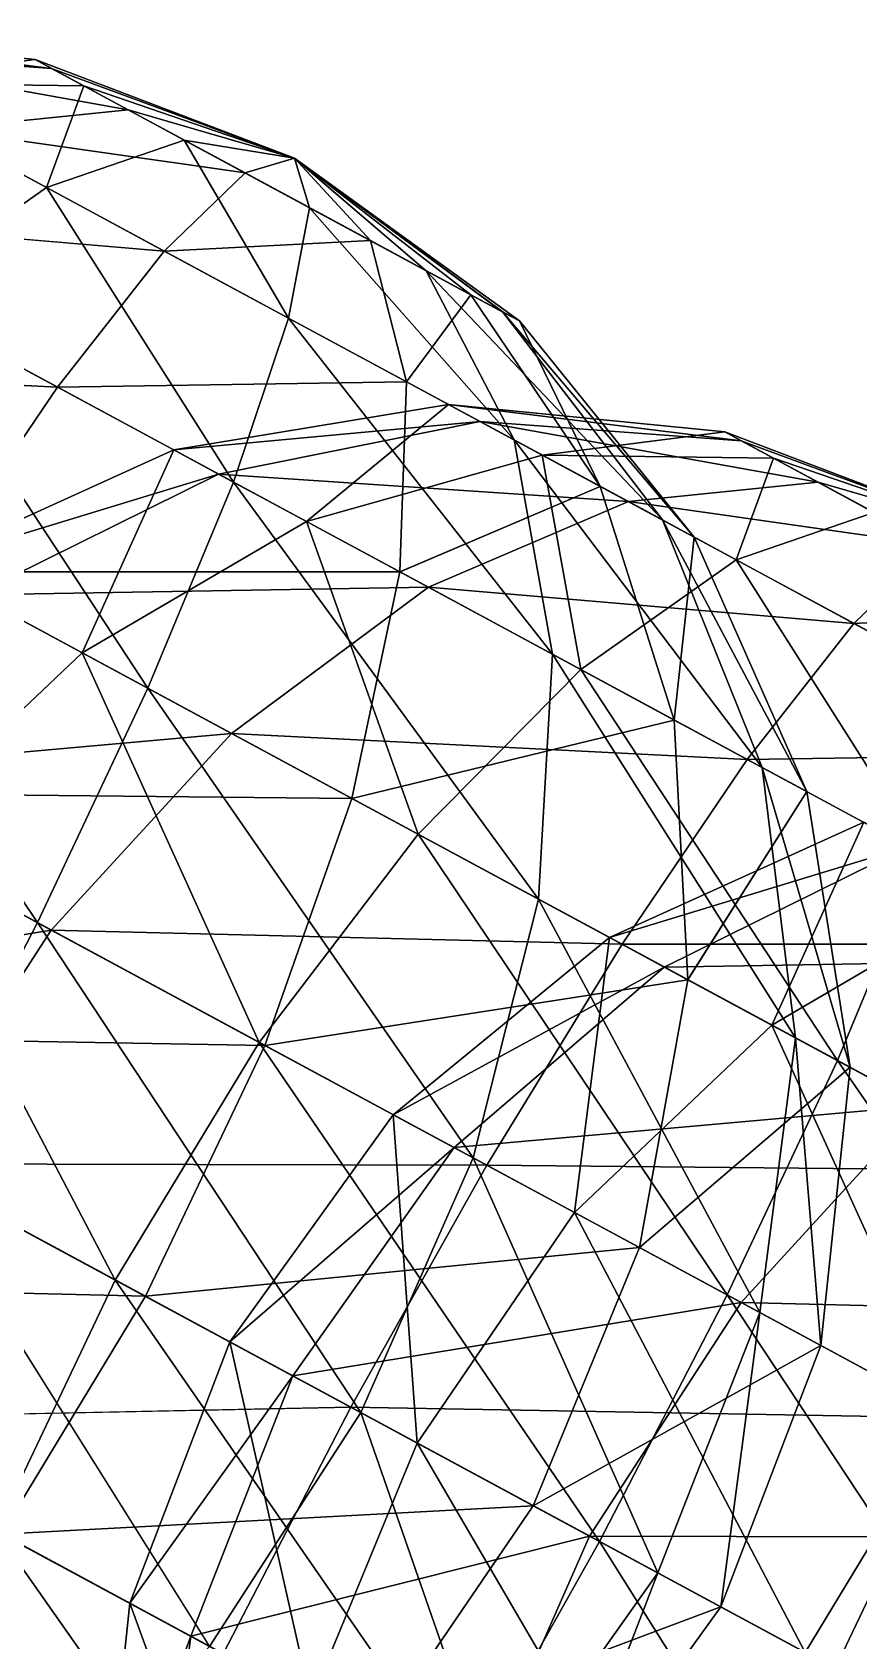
# Model space of a CAD drawing. Header units: metres. Extents: x -386 to 289, y -317 to 299.
# Drawn here: x -41.71 to -18.59, y 44.37 to 89.36 of the extents above; entities that cross this region are included whole.
import ezdxf

# ---------------------------------------------------------------- set-up
doc = ezdxf.new("R2010")
doc.units = ezdxf.units.M

msp = doc.modelspace()

# ---------------------------------------------------------------- linework, layer by layer
for points in [[(-41.174427, 88.34604, -212.80688), (-48.48369, 88.88445, -215.56702), (-49.36675, 89.36093, -207.86755), (-49.36665, 89.36103, -207.86745)], [(-41.174427, 88.34604, -212.80688), (-49.36675, 89.36093, -207.86755), (-41.63153, 88.59268, -208.82135), (-41.63143, 88.59278, -208.82124)], [(-41.63153, 88.59268, -208.82135), (-49.36675, 89.36093, -207.86755), (-46.74349, 87.945496, -200.69792), (-46.74339, 87.945595, -200.69781)], [(-39.024803, 87.186165, -215.99876), (-44.330933, 86.643745, -221.73325), (-48.48369, 88.88445, -215.56702), (-48.48359, 88.88455, -215.56691)], [(-39.024803, 87.186165, -215.99876), (-48.48369, 88.88445, -215.56702), (-41.174427, 88.34604, -212.80688), (-41.174328, 88.34614, -212.80678)], [(-41.63153, 88.59268, -208.82135), (-46.74349, 87.945496, -200.69792), (-40.273636, 87.86, -205.11008), (-40.273537, 87.8601, -205.10997)], [(-34.372437, 85.83742, -209.84491), (-41.174427, 88.34604, -212.80688), (-41.63153, 88.59268, -208.82135), (-41.63143, 88.59278, -208.82124)], [(-34.372437, 85.83742, -209.84491), (-41.63153, 88.59268, -208.82135), (-40.273636, 87.86, -205.11008), (-40.273537, 87.8601, -205.10997)], [(-34.372437, 85.83742, -209.84491), (-39.024803, 87.186165, -215.99876), (-41.174427, 88.34604, -212.80688), (-41.174328, 88.34614, -212.80678)], [(-46.74349, 87.945496, -200.69792), (-45.666622, 81.94716, -190.23586), (-41.31682, 85.01742, -195.97922), (-41.31672, 85.01752, -195.97911)], [(-40.273636, 87.86, -205.11008), (-46.74349, 87.945496, -200.69792), (-41.31682, 85.01742, -195.97922), (-41.31672, 85.01752, -195.97911)], [(-40.273636, 87.86, -205.11008), (-41.31682, 85.01742, -195.97922), (-37.46458, 86.344315, -202.6675), (-37.46448, 86.34441, -202.66739)], [(-34.372437, 85.83742, -209.84491), (-40.273636, 87.86, -205.11008), (-37.46458, 86.344315, -202.6675), (-37.46448, 86.34441, -202.66739)], [(-35.758644, 85.42384, -217.54172), (-44.330933, 86.643745, -221.73325), (-39.024803, 87.186165, -215.99876), (-39.024704, 87.186264, -215.99866)], [(-34.372437, 85.83742, -209.84491), (-35.758644, 85.42384, -217.54172), (-39.024803, 87.186165, -215.99876), (-39.024704, 87.186264, -215.99866)], [(-39.024803, 87.186165, -215.99876), (-39.024803, 87.186165, -215.99876), (-35.758644, 85.42384, -217.54172), (-35.758545, 85.42394, -217.54161)], [(-38.0212, 83.2392, -224.714), (-49.929226, 84.24713, -226.65756), (-44.330933, 86.643745, -221.73325), (-44.330833, 86.643845, -221.73314)], [(-35.758644, 85.42384, -217.54172), (-38.0212, 83.2392, -224.714), (-44.330933, 86.643745, -221.73325), (-44.330833, 86.643845, -221.73314)], [(-44.330933, 86.643745, -221.73325), (-44.330933, 86.643745, -221.73325), (-38.0212, 83.2392, -224.714), (-38.0211, 83.239296, -224.7139)], [(-37.46458, 86.344315, -202.6675), (-41.31682, 85.01742, -195.97922), (-34.540802, 81.361275, -194.97581), (-34.540703, 81.361374, -194.97571)], [(-37.46458, 86.344315, -202.6675), (-34.540802, 81.361275, -194.97581), (-33.957054, 84.45175, -202.1481), (-33.956955, 84.45185, -202.148)], [(-34.372437, 85.83742, -209.84491), (-37.46458, 86.344315, -202.6675), (-33.957054, 84.45175, -202.1481), (-33.956955, 84.45185, -202.148)], [(-34.372437, 85.83742, -209.84491), (-32.251118, 83.53128, -217.02232), (-35.758644, 85.42384, -217.54172), (-35.758545, 85.42394, -217.54161)], [(-34.372437, 85.83742, -209.84491), (-33.957054, 84.45175, -202.1481), (-30.690897, 82.68943, -203.69106), (-30.690798, 82.68953, -203.69095)], [(-34.372437, 85.83742, -209.84491), (-30.690897, 82.68943, -203.69106), (-28.541271, 81.52956, -206.88293), (-28.541172, 81.529655, -206.88283)], [(-34.372437, 85.83742, -209.84491), (-28.541271, 81.52956, -206.88293), (-28.084167, 81.28291, -210.86847), (-28.084068, 81.28301, -210.86836)], [(-34.372437, 85.83742, -209.84491), (-28.084167, 81.28291, -210.86847), (-29.442064, 82.015594, -214.57974), (-29.441965, 82.01569, -214.57964)], [(-34.372437, 85.83742, -209.84491), (-29.442064, 82.015594, -214.57974), (-32.251118, 83.53128, -217.02232), (-32.25102, 83.53138, -217.02222)], [(-32.251118, 83.53128, -217.02232), (-38.0212, 83.2392, -224.714), (-35.758644, 85.42384, -217.54172), (-35.758545, 85.42394, -217.54161)], [(-41.31682, 85.01742, -195.97922), (-45.666622, 81.94716, -190.23586), (-36.083893, 76.776596, -188.81683), (-36.083794, 76.776695, -188.81673)], [(-41.31682, 85.01742, -195.97922), (-36.083893, 76.776596, -188.81683), (-34.540802, 81.361275, -194.97581), (-34.540703, 81.361374, -194.97571)], [(-41.005917, 79.43237, -230.87299), (-55.438175, 80.15965, -230.43611), (-49.929226, 84.24713, -226.65756), (-49.929127, 84.24723, -226.65746)], [(-38.0212, 83.2392, -224.714), (-41.005917, 79.43237, -230.87299), (-49.929226, 84.24713, -226.65756), (-49.929127, 84.24723, -226.65746)], [(-49.929226, 84.24713, -226.65756), (-49.929226, 84.24713, -226.65756), (-41.005917, 79.43237, -230.87299), (-41.005817, 79.43247, -230.87288)], [(-33.957054, 84.45175, -202.1481), (-34.540802, 81.361275, -194.97581), (-28.231068, 77.956726, -197.95657), (-28.230968, 77.956825, -197.95647)], [(-33.957054, 84.45175, -202.1481), (-28.231068, 77.956726, -197.95657), (-30.690897, 82.68943, -203.69106), (-30.690798, 82.68953, -203.69095)], [(-32.251118, 83.53128, -217.02232), (-31.245182, 79.58305, -223.7106), (-38.0212, 83.2392, -224.714), (-38.0211, 83.239296, -224.7139)], [(-29.442064, 82.015594, -214.57974), (-31.245182, 79.58305, -223.7106), (-32.251118, 83.53128, -217.02232), (-32.25102, 83.53138, -217.02222)], [(-31.245182, 79.58305, -223.7106), (-41.005917, 79.43237, -230.87299), (-38.0212, 83.2392, -224.714), (-38.0211, 83.239296, -224.7139)], [(-30.690897, 82.68943, -203.69106), (-28.231068, 77.956726, -197.95657), (-24.078312, 75.71602, -204.1228), (-24.078213, 75.71612, -204.1227)], [(-30.690897, 82.68943, -203.69106), (-24.078312, 75.71602, -204.1228), (-28.541271, 81.52956, -206.88293), (-28.541172, 81.529655, -206.88283)], [(-45.666622, 81.94716, -190.23586), (-50.21757, 77.342766, -185.82883), (-38.48117, 71.01015, -184.09088), (-38.48107, 71.01025, -184.09077)], [(-45.666622, 81.94716, -190.23586), (-38.48117, 71.01015, -184.09088), (-36.083893, 76.776596, -188.81683), (-36.083794, 76.776695, -188.81673)], [(-29.442064, 82.015594, -214.57974), (-25.818512, 76.65498, -218.9919), (-31.245182, 79.58305, -223.7106), (-31.245083, 79.58315, -223.7105)], [(-28.084167, 81.28291, -210.86847), (-25.818512, 76.65498, -218.9919), (-29.442064, 82.015594, -214.57974), (-29.441965, 82.01569, -214.57964)], [(-28.541271, 81.52956, -206.88293), (-24.078312, 75.71602, -204.1228), (-23.195251, 75.23955, -211.82227), (-23.195152, 75.23965, -211.82216)], [(-28.541271, 81.52956, -206.88293), (-23.195251, 75.23955, -211.82227), (-28.084167, 81.28291, -210.86847), (-28.084068, 81.28301, -210.86836)], [(-34.540802, 81.361275, -194.97581), (-36.083893, 76.776596, -188.81683), (-27.160582, 71.96184, -193.03226), (-27.160482, 71.96194, -193.03215)], [(-34.540802, 81.361275, -194.97581), (-27.160582, 71.96184, -193.03226), (-28.231068, 77.956726, -197.95657), (-28.230968, 77.956825, -197.95647)], [(-28.084167, 81.28291, -210.86847), (-23.195251, 75.23955, -211.82227), (-25.818512, 76.65498, -218.9919), (-25.818413, 76.65508, -218.99179)], [(-41.005917, 79.43237, -230.87299), (-44.509396, 74.2628, -235.59894), (-55.438175, 80.15965, -230.43611), (-55.438076, 80.15975, -230.436)], [(-31.423187, 74.26181, -229.45396), (-44.509396, 74.2628, -235.59894), (-41.005917, 79.43237, -230.87299), (-41.005817, 79.43247, -230.87288)], [(-31.245182, 79.58305, -223.7106), (-31.423187, 74.26181, -229.45396), (-41.005917, 79.43237, -230.87299), (-41.005817, 79.43247, -230.87288)], [(-25.818512, 76.65498, -218.9919), (-31.423187, 74.26181, -229.45396), (-31.245182, 79.58305, -223.7106), (-31.245083, 79.58315, -223.7105)], [(-29.183237, 78.47049, -383.84964), (-37.750492, 77.67584, -375.33112), (-30.066296, 78.94696, -376.15018), (-30.066196, 78.94706, -376.1501)], [(-30.066296, 78.94696, -376.15018), (-37.750492, 77.67584, -375.33112), (-34.040646, 75.67412, -365.19174), (-34.040546, 75.67422, -365.19165)], [(-30.066296, 78.94696, -376.15018), (-34.040646, 75.67412, -365.19174), (-27.443035, 77.531525, -368.98053), (-27.442936, 77.531624, -368.98044)], [(-21.873974, 77.932076, -381.0895), (-29.183237, 78.47049, -383.84964), (-30.066296, 78.94696, -376.15018), (-30.066196, 78.94706, -376.1501)], [(-21.873974, 77.932076, -381.0895), (-30.066296, 78.94696, -376.15018), (-22.33108, 78.17872, -377.10397), (-22.33098, 78.17882, -377.10388)], [(-22.33108, 78.17872, -377.10397), (-30.066296, 78.94696, -376.15018), (-27.443035, 77.531525, -368.98053), (-27.442936, 77.531624, -368.98044)], [(-29.183237, 78.47049, -383.84964), (-36.50166, 77.00201, -386.21982), (-37.750492, 77.67584, -375.33112), (-37.750393, 77.67594, -375.33102)], [(-25.03048, 76.22978, -390.01587), (-36.50166, 77.00201, -386.21982), (-29.183237, 78.47049, -383.84964), (-29.183138, 78.47059, -383.84955)], [(-19.724348, 76.7722, -384.2814), (-25.03048, 76.22978, -390.01587), (-29.183237, 78.47049, -383.84964), (-29.183138, 78.47059, -383.84955)], [(-19.724348, 76.7722, -384.2814), (-29.183237, 78.47049, -383.84964), (-21.873974, 77.932076, -381.0895), (-21.873875, 77.932175, -381.08942)], [(-28.231068, 77.956726, -197.95657), (-27.160582, 71.96184, -193.03226), (-21.287699, 68.793, -201.75262), (-21.2876, 68.7931, -201.75252)], [(-28.231068, 77.956726, -197.95657), (-21.287699, 68.793, -201.75262), (-24.078312, 75.71602, -204.1228), (-24.078213, 75.71612, -204.1227)], [(-22.33108, 78.17872, -377.10397), (-27.443035, 77.531525, -368.98053), (-20.97318, 77.44603, -373.3927), (-20.973082, 77.44613, -373.3926)], [(-15.071985, 75.42346, -378.12753), (-21.873974, 77.932076, -381.0895), (-22.33108, 78.17872, -377.10397), (-22.33098, 78.17882, -377.10388)], [(-15.071985, 75.42346, -378.12753), (-22.33108, 78.17872, -377.10397), (-20.97318, 77.44603, -373.3927), (-20.973082, 77.44613, -373.3926)], [(-15.071985, 75.42346, -378.12753), (-19.724348, 76.7722, -384.2814), (-21.873974, 77.932076, -381.0895), (-21.873875, 77.932175, -381.08942)], [(-36.50166, 77.00201, -386.21982), (-44.86001, 74.45198, -374.70264), (-37.750492, 77.67584, -375.33112), (-37.750393, 77.67594, -375.33102)], [(-37.750492, 77.67584, -375.33112), (-44.86001, 74.45198, -374.70264), (-40.31639, 72.00038, -362.2845), (-40.31629, 72.00048, -362.2844)], [(-37.750492, 77.67584, -375.33112), (-40.31639, 72.00038, -362.2845), (-34.040646, 75.67412, -365.19174), (-34.040546, 75.67422, -365.19165)], [(-27.443035, 77.531525, -368.98053), (-34.040646, 75.67412, -365.19174), (-26.366169, 71.53319, -358.5185), (-26.36607, 71.53329, -358.5184)], [(-27.443035, 77.531525, -368.98053), (-26.366169, 71.53319, -358.5185), (-22.016363, 74.603455, -364.26184), (-22.016264, 74.60355, -364.26175)], [(-20.97318, 77.44603, -373.3927), (-27.443035, 77.531525, -368.98053), (-22.016363, 74.603455, -364.26184), (-22.016264, 74.60355, -364.26175)], [(-20.97318, 77.44603, -373.3927), (-22.016363, 74.603455, -364.26184), (-18.164127, 75.93035, -370.9501), (-18.164028, 75.93045, -370.95)], [(-15.071985, 75.42346, -378.12753), (-20.97318, 77.44603, -373.3927), (-18.164127, 75.93035, -370.9501), (-18.164028, 75.93045, -370.95)], [(-50.21757, 77.342766, -185.82883), (-54.659523, 71.51802, -183.05844), (-41.56927, 64.4549, -181.12003), (-41.56917, 64.455, -181.11992)], [(-50.21757, 77.342766, -185.82883), (-41.56927, 64.4549, -181.12003), (-38.48117, 71.01015, -184.09088), (-38.48107, 71.01025, -184.09077)], [(-36.50166, 77.00201, -386.21982), (-43.33051, 73.62671, -388.0385), (-44.86001, 74.45198, -374.70264), (-44.85991, 74.45208, -374.70255)], [(-30.628773, 73.83317, -394.9402), (-43.33051, 73.62671, -388.0385), (-36.50166, 77.00201, -386.21982), (-36.50156, 77.002106, -386.21973)], [(-25.03048, 76.22978, -390.01587), (-30.628773, 73.83317, -394.9402), (-36.50166, 77.00201, -386.21982), (-36.50156, 77.002106, -386.21973)], [(-36.083893, 76.776596, -188.81683), (-38.48117, 71.01015, -184.09088), (-27.552393, 65.1133, -189.25371), (-27.552294, 65.113396, -189.2536)], [(-36.083893, 76.776596, -188.81683), (-27.552393, 65.1133, -189.25371), (-27.160582, 71.96184, -193.03226), (-27.160482, 71.96194, -193.03215)], [(-25.818512, 76.65498, -218.9919), (-23.748713, 70.12089, -222.7807), (-31.423187, 74.26181, -229.45396), (-31.423088, 74.26191, -229.45386)], [(-23.195251, 75.23955, -211.82227), (-23.748713, 70.12089, -222.7807), (-25.818512, 76.65498, -218.9919), (-25.818413, 76.65508, -218.99179)], [(-16.458189, 75.00987, -385.82434), (-25.03048, 76.22978, -390.01587), (-19.724348, 76.7722, -384.2814), (-19.724249, 76.7723, -384.2813)], [(-15.071985, 75.42346, -378.12753), (-16.458189, 75.00987, -385.82434), (-19.724348, 76.7722, -384.2814), (-19.724249, 76.7723, -384.2813)], [(-19.724348, 76.7722, -384.2814), (-19.724348, 76.7722, -384.2814), (-16.458189, 75.00987, -385.82434), (-16.45809, 75.00997, -385.82425)], [(-18.720745, 72.82523, -392.99664), (-30.628773, 73.83317, -394.9402), (-25.03048, 76.22978, -390.01587), (-25.03038, 76.22988, -390.01578)], [(-16.458189, 75.00987, -385.82434), (-18.720745, 72.82523, -392.99664), (-25.03048, 76.22978, -390.01587), (-25.03038, 76.22988, -390.01578)], [(-25.03048, 76.22978, -390.01587), (-25.03048, 76.22978, -390.01587), (-18.720745, 72.82523, -392.99664), (-18.720646, 72.82533, -392.99655)], [(-34.040646, 75.67412, -365.19174), (-40.31639, 72.00038, -362.2845), (-30.917118, 66.9288, -354.11145), (-30.917019, 66.9289, -354.11136)], [(-34.040646, 75.67412, -365.19174), (-30.917118, 66.9288, -354.11145), (-26.366169, 71.53319, -358.5185), (-26.36607, 71.53329, -358.5184)], [(-24.078312, 75.71602, -204.1228), (-21.287699, 68.793, -201.75262), (-20.038868, 68.11916, -212.64131), (-20.038769, 68.11926, -212.6412)], [(-24.078312, 75.71602, -204.1228), (-20.038868, 68.11916, -212.64131), (-23.195251, 75.23955, -211.82227), (-23.195152, 75.23965, -211.82216)], [(-18.164127, 75.93035, -370.9501), (-22.016363, 74.603455, -364.26184), (-15.240347, 70.94731, -363.25842), (-15.240247, 70.94741, -363.25833)], [(-23.195251, 75.23955, -211.82227), (-20.038868, 68.11916, -212.64131), (-23.748713, 70.12089, -222.7807), (-23.748613, 70.12099, -222.7806)], [(-12.9506645, 73.11732, -385.30493), (-18.720745, 72.82523, -392.99664), (-16.458189, 75.00987, -385.82434), (-16.45809, 75.00997, -385.82425)], [(-32.772995, 67.93018, -233.861), (-48.292877, 68.08277, -238.5698), (-44.509396, 74.2628, -235.59894), (-44.509296, 74.2629, -235.59883)], [(-44.86001, 74.45198, -374.70264), (-45.842598, 66.760666, -360.4569), (-40.31639, 72.00038, -362.2845), (-40.31629, 72.00048, -362.2844)], [(-31.423187, 74.26181, -229.45396), (-32.772995, 67.93018, -233.861), (-44.509396, 74.2628, -235.59894), (-44.509296, 74.2629, -235.59883)], [(-23.748713, 70.12089, -222.7807), (-32.772995, 67.93018, -233.861), (-31.423187, 74.26181, -229.45396), (-31.423088, 74.26191, -229.45386)], [(-22.016363, 74.603455, -364.26184), (-26.366169, 71.53319, -358.5185), (-16.78344, 66.36263, -357.09946), (-16.78334, 66.36273, -357.09937)], [(-22.016363, 74.603455, -364.26184), (-16.78344, 66.36263, -357.09946), (-15.240347, 70.94731, -363.25842), (-15.240247, 70.94741, -363.25833)], [(-30.628773, 73.83317, -394.9402), (-36.137722, 69.74569, -398.71875), (-43.33051, 73.62671, -388.0385), (-43.33041, 73.62681, -388.03842)], [(-21.705463, 69.01841, -399.1556), (-36.137722, 69.74569, -398.71875), (-30.628773, 73.83317, -394.9402), (-30.628674, 73.83327, -394.9401)], [(-18.720745, 72.82523, -392.99664), (-21.705463, 69.01841, -399.1556), (-30.628773, 73.83317, -394.9402), (-30.628674, 73.83327, -394.9401)], [(-30.628773, 73.83317, -394.9402), (-30.628773, 73.83317, -394.9402), (-21.705463, 69.01841, -399.1556), (-21.705364, 69.01851, -399.15552)], [(-36.137722, 69.74569, -398.71875), (-49.204407, 68.5746, -389.1818), (-43.33051, 73.62671, -388.0385), (-43.33041, 73.62681, -388.03842)], [(-12.9506645, 73.11732, -385.30493), (-11.944729, 69.1691, -391.99323), (-18.720745, 72.82523, -392.99664), (-18.720646, 72.82533, -392.99655)], [(-11.944729, 69.1691, -391.99323), (-21.705463, 69.01841, -399.1556), (-18.720745, 72.82523, -392.99664), (-18.720646, 72.82533, -392.99655)], [(-40.31639, 72.00038, -362.2845), (-45.842598, 66.760666, -360.4569), (-35.35907, 61.10406, -351.34106), (-35.35897, 61.10416, -351.34097)], [(-40.31639, 72.00038, -362.2845), (-35.35907, 61.10406, -351.34106), (-30.917118, 66.9288, -354.11145), (-30.917019, 66.9289, -354.11136)], [(-27.160582, 71.96184, -193.03226), (-27.552393, 65.1133, -189.25371), (-20.359608, 61.23228, -199.93393), (-20.359509, 61.23238, -199.93382)], [(-27.160582, 71.96184, -193.03226), (-20.359608, 61.23228, -199.93393), (-21.287699, 68.793, -201.75262), (-21.2876, 68.7931, -201.75252)], [(-54.659523, 71.51802, -183.05844), (-45.137733, 57.557602, -180.10672), (-41.56927, 64.4549, -181.12003), (-41.56917, 64.455, -181.11992)], [(-26.366169, 71.53319, -358.5185), (-30.917118, 66.9288, -354.11145), (-19.180717, 60.596184, -352.3735), (-19.180618, 60.596283, -352.3734)], [(-26.366169, 71.53319, -358.5185), (-19.180717, 60.596184, -352.3735), (-16.78344, 66.36263, -357.09946), (-16.78334, 66.36273, -357.09937)], [(-38.48117, 71.01015, -184.09088), (-41.56927, 64.4549, -181.12003), (-29.379803, 57.877823, -186.8784), (-29.379704, 57.877922, -186.8783)], [(-38.48117, 71.01015, -184.09088), (-29.379803, 57.877823, -186.8784), (-27.552393, 65.1133, -189.25371), (-27.552294, 65.113396, -189.2536)], [(-36.137722, 69.74569, -398.71875), (-41.181892, 64.24589, -401.09402), (-49.204407, 68.5746, -389.1818), (-49.204308, 68.5747, -389.1817)], [(-25.208942, 63.84884, -403.88156), (-41.181892, 64.24589, -401.09402), (-36.137722, 69.74569, -398.71875), (-36.137623, 69.74579, -398.71866)], [(-21.705463, 69.01841, -399.1556), (-25.208942, 63.84884, -403.88156), (-36.137722, 69.74569, -398.71875), (-36.137623, 69.74579, -398.71866)], [(-36.137722, 69.74569, -398.71875), (-36.137722, 69.74569, -398.71875), (-25.208942, 63.84884, -403.88156), (-25.208843, 63.848938, -403.88147)], [(-23.748713, 70.12089, -222.7807), (-23.373724, 62.85861, -225.68796), (-32.772995, 67.93018, -233.861), (-32.772896, 67.93028, -233.86089)], [(-20.038868, 68.11916, -212.64131), (-23.373724, 62.85861, -225.68796), (-23.748713, 70.12089, -222.7807), (-23.748613, 70.12099, -222.7806)], [(-12.122734, 63.847847, -397.73657), (-25.208942, 63.84884, -403.88156), (-21.705463, 69.01841, -399.1556), (-21.705364, 69.01851, -399.15552)], [(-11.944729, 69.1691, -391.99323), (-12.122734, 63.847847, -397.73657), (-21.705463, 69.01841, -399.1556), (-21.705364, 69.01851, -399.15552)], [(-41.181892, 64.24589, -401.09402), (-53.723057, 62.189995, -389.57175), (-49.204407, 68.5746, -389.1818), (-49.204308, 68.5747, -389.1817)], [(-21.287699, 68.793, -201.75262), (-20.359608, 61.23228, -199.93393), (-18.830109, 60.407005, -213.26979), (-18.83001, 60.407104, -213.26968)], [(-21.287699, 68.793, -201.75262), (-18.830109, 60.407005, -213.26979), (-20.038868, 68.11916, -212.64131), (-20.038769, 68.11926, -212.6412)], [(-35.20263, 61.01965, -236.63138), (-52.09853, 61.313446, -239.5831), (-48.292877, 68.08277, -238.5698), (-48.292778, 68.08287, -238.56969)], [(-32.772995, 67.93018, -233.861), (-35.20263, 61.01965, -236.63138), (-48.292877, 68.08277, -238.5698), (-48.292778, 68.08287, -238.56969)], [(-20.038868, 68.11916, -212.64131), (-18.830109, 60.407005, -213.26979), (-23.373724, 62.85861, -225.68796), (-23.373625, 62.858707, -225.68785)], [(-23.373724, 62.85861, -225.68796), (-35.20263, 61.01965, -236.63138), (-32.772995, 67.93018, -233.861), (-32.772896, 67.93028, -233.86089)], [(-17.201199, 66.588036, -554.50244), (-25.559547, 64.03801, -542.9853), (-18.450031, 67.26187, -543.6138), (-18.449932, 67.26197, -543.61365)], [(-18.450031, 67.26187, -543.6138), (-25.559547, 64.03801, -542.9853), (-21.015932, 61.586407, -530.5671), (-21.015833, 61.586506, -530.56696)], [(-18.450031, 67.26187, -543.6138), (-21.015932, 61.586407, -530.5671), (-14.740184, 65.26015, -533.47437), (-14.740084, 65.26025, -533.47424)], [(-45.842598, 66.760666, -360.4569), (-50.242653, 60.31207, -359.83356), (-39.38931, 54.45592, -350.39615), (-39.38921, 54.45602, -350.39606)], [(-45.842598, 66.760666, -360.4569), (-39.38931, 54.45592, -350.39615), (-35.35907, 61.10406, -351.34106), (-35.35897, 61.10416, -351.34097)], [(-30.917118, 66.9288, -354.11145), (-35.35907, 61.10406, -351.34106), (-22.268818, 54.040943, -349.40265), (-22.268719, 54.041042, -349.40256)], [(-30.917118, 66.9288, -354.11145), (-22.268818, 54.040943, -349.40265), (-19.180717, 60.596184, -352.3735), (-19.180618, 60.596283, -352.3734)], [(-17.201199, 66.588036, -554.50244), (-24.030048, 63.212738, -556.32117), (-25.559547, 64.03801, -542.9853), (-25.559448, 64.03811, -542.98517)], [(-11.328313, 63.419197, -563.2228), (-24.030048, 63.212738, -556.32117), (-17.201199, 66.588036, -554.50244), (-17.2011, 66.588135, -554.5023)], [(-16.78344, 66.36263, -357.09946), (-19.180717, 60.596184, -352.3735), (-8.25194, 54.699333, -357.53632), (-8.25184, 54.699432, -357.53622)], [(-14.740184, 65.26015, -533.47437), (-21.015932, 61.586407, -530.5671), (-11.616658, 56.51483, -522.39404), (-11.616558, 56.51493, -522.3939)], [(-27.552393, 65.1133, -189.25371), (-29.379803, 57.877823, -186.8784), (-21.357296, 53.54911, -198.79065), (-21.357197, 53.54921, -198.79054)], [(-27.552393, 65.1133, -189.25371), (-21.357296, 53.54911, -198.79065), (-20.359608, 61.23228, -199.93393), (-20.359509, 61.23238, -199.93382)], [(-41.56927, 64.4549, -181.12003), (-45.137733, 57.557602, -180.10672), (-32.518272, 50.74851, -186.06824), (-32.518173, 50.748608, -186.06813)], [(-41.56927, 64.4549, -181.12003), (-32.518272, 50.74851, -186.06824), (-29.379803, 57.877823, -186.8784), (-29.379704, 57.877922, -186.8783)], [(-41.181892, 64.24589, -401.09402), (-45.41754, 57.70858, -401.9042), (-53.723057, 62.189995, -389.57175), (-53.722958, 62.190094, -389.57166)], [(-28.992426, 57.668804, -406.85242), (-45.41754, 57.70858, -401.9042), (-41.181892, 64.24589, -401.09402), (-41.181793, 64.24599, -401.09393)], [(-25.208942, 63.84884, -403.88156), (-28.992426, 57.668804, -406.85242), (-41.181892, 64.24589, -401.09402), (-41.181793, 64.24599, -401.09393)], [(-41.181892, 64.24589, -401.09402), (-41.181892, 64.24589, -401.09402), (-28.992426, 57.668804, -406.85242), (-28.992327, 57.668903, -406.85233)], [(-24.030048, 63.212738, -556.32117), (-31.609882, 59.081104, -542.5902), (-25.559547, 64.03801, -542.9853), (-25.559448, 64.03811, -542.98517)], [(-25.559547, 64.03801, -542.9853), (-31.609882, 59.081104, -542.5902), (-26.542137, 56.346695, -528.7395), (-26.542038, 56.346794, -528.7394)], [(-25.559547, 64.03801, -542.9853), (-26.542137, 56.346695, -528.7395), (-21.015932, 61.586407, -530.5671), (-21.015833, 61.586506, -530.56696)], [(-13.472543, 57.516216, -402.14362), (-28.992426, 57.668804, -406.85242), (-25.208942, 63.84884, -403.88156), (-25.208843, 63.848938, -403.88147)], [(-12.122734, 63.847847, -397.73657), (-13.472543, 57.516216, -402.14362), (-25.208942, 63.84884, -403.88156), (-25.208843, 63.848938, -403.88147)], [(-24.030048, 63.212738, -556.32117), (-29.903946, 58.16063, -557.4644), (-31.609882, 59.081104, -542.5902), (-31.609783, 59.081203, -542.5901)], [(-16.837261, 59.33172, -567.00134), (-29.903946, 58.16063, -557.4644), (-24.030048, 63.212738, -556.32117), (-24.02995, 63.212837, -556.32104)], [(-11.328313, 63.419197, -563.2228), (-16.837261, 59.33172, -567.00134), (-24.030048, 63.212738, -556.32117), (-24.02995, 63.212837, -556.32104)], [(-23.373724, 62.85861, -225.68796), (-24.7191, 55.363045, -227.51553), (-35.20263, 61.01965, -236.63138), (-35.20253, 61.01975, -236.63127)], [(-18.830109, 60.407005, -213.26979), (-24.7191, 55.363045, -227.51553), (-23.373724, 62.85861, -225.68796), (-23.373625, 62.858707, -225.68785)], [(-38.5465, 54.001163, -237.5763), (-55.666992, 54.41614, -238.5698), (-52.09853, 61.313446, -239.5831), (-52.09843, 61.313545, -239.583)], [(-35.20263, 61.01965, -236.63138), (-38.5465, 54.001163, -237.5763), (-52.09853, 61.313446, -239.5831), (-52.09843, 61.313545, -239.583)], [(-21.015932, 61.586407, -530.5671), (-26.542137, 56.346695, -528.7395), (-16.058609, 50.69009, -519.6237), (-16.05851, 50.69019, -519.6236)], [(-20.359608, 61.23228, -199.93393), (-21.357296, 53.54911, -198.79065), (-19.651358, 52.628635, -213.66487), (-19.651258, 52.628735, -213.66476)], [(-21.015932, 61.586407, -530.5671), (-16.058609, 50.69009, -519.6237), (-11.616658, 56.51483, -522.39404), (-11.616558, 56.51493, -522.3939)], [(-20.359608, 61.23228, -199.93393), (-19.651358, 52.628635, -213.66487), (-18.830109, 60.407005, -213.26979), (-18.83001, 60.407104, -213.26968)], [(-35.35907, 61.10406, -351.34106), (-39.38931, 54.45592, -350.39615), (-25.83728, 47.14364, -348.38934), (-25.837181, 47.143738, -348.38925)], [(-24.7191, 55.363045, -227.51553), (-38.5465, 54.001163, -237.5763), (-35.20263, 61.01965, -236.63138), (-35.20253, 61.01975, -236.63127)], [(-35.35907, 61.10406, -351.34106), (-25.83728, 47.14364, -348.38934), (-22.268818, 54.040943, -349.40265), (-22.268719, 54.041042, -349.40256)], [(-50.242653, 60.31207, -359.83356), (-42.733185, 47.43743, -351.34106), (-39.38931, 54.45592, -350.39615), (-39.38921, 54.45602, -350.39606)], [(-18.830109, 60.407005, -213.26979), (-19.651358, 52.628635, -213.66487), (-24.7191, 55.363045, -227.51553), (-24.719002, 55.363144, -227.51543)], [(-19.180717, 60.596184, -352.3735), (-22.268818, 54.040943, -349.40265), (-10.0793495, 47.46386, -355.16104), (-10.079249, 47.46396, -355.16095)], [(-19.180717, 60.596184, -352.3735), (-10.0793495, 47.46386, -355.16104), (-8.25194, 54.699333, -357.53632), (-8.25184, 54.699432, -357.53622)], [(-29.903946, 58.16063, -557.4644), (-36.18871, 52.728966, -542.45544), (-31.609882, 59.081104, -542.5902), (-31.609783, 59.081203, -542.5901)], [(-31.609882, 59.081104, -542.5902), (-36.18871, 52.728966, -542.45544), (-30.942194, 49.898098, -528.11615), (-30.942095, 49.898197, -528.116)], [(-31.609882, 59.081104, -542.5902), (-30.942194, 49.898098, -528.11615), (-26.542137, 56.346695, -528.7395), (-26.542038, 56.346794, -528.7394)], [(-16.837261, 59.33172, -567.00134), (-21.881433, 53.831917, -569.37665), (-29.903946, 58.16063, -557.4644), (-29.903847, 58.16073, -557.4643)], [(-5.9084826, 53.434868, -572.1642), (-21.881433, 53.831917, -569.37665), (-16.837261, 59.33172, -567.00134), (-16.837162, 59.331818, -567.0012)], [(-29.903946, 58.16063, -557.4644), (-34.422596, 51.776024, -557.8544), (-36.18871, 52.728966, -542.45544), (-36.18861, 52.729065, -542.4553)], [(-21.881433, 53.831917, -569.37665), (-34.422596, 51.776024, -557.8544), (-29.903946, 58.16063, -557.4644), (-29.903847, 58.16073, -557.4643)], [(-32.798077, 50.899483, -407.86572), (-48.556007, 50.579258, -401.09402), (-45.41754, 57.70858, -401.9042), (-45.417442, 57.70868, -401.9041)], [(-28.992426, 57.668804, -406.85242), (-32.798077, 50.899483, -407.86572), (-45.41754, 57.70858, -401.9042), (-45.417442, 57.70868, -401.9041)], [(-45.41754, 57.70858, -401.9042), (-45.41754, 57.70858, -401.9042), (-32.798077, 50.899483, -407.86572), (-32.797977, 50.899582, -407.86563)], [(-15.902174, 50.605686, -404.914), (-32.798077, 50.899483, -407.86572), (-28.992426, 57.668804, -406.85242), (-28.992327, 57.668903, -406.85233)], [(-29.379803, 57.877823, -186.8784), (-32.518272, 50.74851, -186.06824), (-24.212757, 46.267094, -198.4007), (-24.212658, 46.267193, -198.40059)], [(-29.379803, 57.877823, -186.8784), (-24.212757, 46.267094, -198.4007), (-21.357296, 53.54911, -198.79065), (-21.357197, 53.54921, -198.79054)], [(-13.472543, 57.516216, -402.14362), (-15.902174, 50.605686, -404.914), (-28.992426, 57.668804, -406.85242), (-28.992327, 57.668903, -406.85233)], [(-45.137733, 57.557602, -180.10672), (-48.943382, 50.788277, -181.12003), (-36.753918, 44.211197, -186.8784), (-36.75382, 44.211296, -186.8783)], [(-45.137733, 57.557602, -180.10672), (-36.753918, 44.211197, -186.8784), (-32.518272, 50.74851, -186.06824), (-32.518173, 50.748608, -186.06813)], [(-26.542137, 56.346695, -528.7395), (-30.942194, 49.898098, -528.11615), (-20.088848, 44.04195, -518.6788), (-20.088749, 44.04205, -518.67865)], [(-26.542137, 56.346695, -528.7395), (-20.088848, 44.04195, -518.6788), (-16.058609, 50.69009, -519.6237), (-16.05851, 50.69019, -519.6236)], [(-24.7191, 55.363045, -227.51553), (-27.693157, 48.145016, -228.13889), (-38.5465, 54.001163, -237.5763), (-38.546402, 54.001263, -237.57619)], [(-19.651358, 52.628635, -213.66487), (-27.693157, 48.145016, -228.13889), (-24.7191, 55.363045, -227.51553), (-24.719002, 55.363144, -227.51543)], [(-39.38931, 54.45592, -350.39615), (-42.733185, 47.43743, -351.34106), (-29.642931, 40.374313, -349.40265), (-29.642832, 40.374413, -349.40256)], [(-39.38931, 54.45592, -350.39615), (-29.642931, 40.374313, -349.40265), (-25.83728, 47.14364, -348.38934), (-25.837181, 47.143738, -348.38925)], [(-38.5465, 54.001163, -237.5763), (-42.576744, 47.35302, -236.63138), (-55.666992, 54.41614, -238.5698), (-55.666893, 54.41624, -238.56969)], [(-27.693157, 48.145016, -228.13889), (-42.576744, 47.35302, -236.63138), (-38.5465, 54.001163, -237.5763), (-38.546402, 54.001263, -237.57619)], [(-22.268818, 54.040943, -349.40265), (-25.83728, 47.14364, -348.38934), (-13.217817, 40.334545, -354.35086), (-13.217717, 40.334644, -354.35077)], [(-22.268818, 54.040943, -349.40265), (-13.217817, 40.334545, -354.35086), (-10.0793495, 47.46386, -355.16104), (-10.079249, 47.46396, -355.16095)], [(-21.881433, 53.831917, -569.37665), (-26.11708, 47.29461, -570.1868), (-34.422596, 51.776024, -557.8544), (-34.422497, 51.776123, -557.85425)], [(-9.691965, 47.254833, -575.1351), (-26.11708, 47.29461, -570.1868), (-21.881433, 53.831917, -569.37665), (-21.881334, 53.832016, -569.3765)], [(-21.357296, 53.54911, -198.79065), (-24.212757, 46.267094, -198.4007), (-22.446644, 45.314148, -213.79962), (-22.446545, 45.314247, -213.79951)], [(-21.357296, 53.54911, -198.79065), (-22.446644, 45.314148, -213.79962), (-19.651358, 52.628635, -213.66487), (-19.651258, 52.628735, -213.66476)], [(-5.9084826, 53.434868, -572.1642), (-9.691965, 47.254833, -575.1351), (-21.881433, 53.831917, -569.37665), (-21.881334, 53.832016, -569.3765)], [(-21.881433, 53.831917, -569.37665), (-21.881433, 53.831917, -569.37665), (-9.691965, 47.254833, -575.1351), (-9.691865, 47.254932, -575.13495)], [(-34.422596, 51.776024, -557.8544), (-38.983994, 45.414474, -542.5902), (-36.18871, 52.728966, -542.45544), (-36.18861, 52.729065, -542.4553)], [(-36.18871, 52.728966, -542.45544), (-38.983994, 45.414474, -542.5902), (-33.916252, 42.68007, -528.7395), (-33.916153, 42.68017, -528.7394)], [(-36.18871, 52.728966, -542.45544), (-33.916252, 42.68007, -528.7395), (-30.942194, 49.898098, -528.11615), (-30.942095, 49.898197, -528.116)], [(-19.651358, 52.628635, -213.66487), (-22.446644, 45.314148, -213.79962), (-27.693157, 48.145016, -228.13889), (-27.693058, 48.145115, -228.13878)], [(-34.422596, 51.776024, -557.8544), (-37.27806, 44.494003, -557.4644), (-38.983994, 45.414474, -542.5902), (-38.983894, 45.414574, -542.5901)], [(-26.11708, 47.29461, -570.1868), (-37.27806, 44.494003, -557.4644), (-34.422596, 51.776024, -557.8544), (-34.422497, 51.776123, -557.85425)], [(-32.798077, 50.899483, -407.86572), (-36.36654, 44.00218, -406.85242), (-48.556007, 50.579258, -401.09402), (-48.55591, 50.579357, -401.09393)], [(-19.246048, 43.5872, -405.85892), (-36.36654, 44.00218, -406.85242), (-32.798077, 50.899483, -407.86572), (-32.797977, 50.899582, -407.86563)], [(-15.902174, 50.605686, -404.914), (-19.246048, 43.5872, -405.85892), (-32.798077, 50.899483, -407.86572), (-32.797977, 50.899582, -407.86563)], [(-36.36654, 44.00218, -406.85242), (-50.383415, 43.34379, -398.71875), (-48.556007, 50.579258, -401.09402), (-48.55591, 50.579357, -401.09393)], [(-48.943382, 50.788277, -181.12003), (-41.798088, 38.7114, -189.25371), (-36.753918, 44.211197, -186.8784), (-36.75382, 44.211296, -186.8783)], [(-48.556007, 50.579258, -401.09402), (-48.556007, 50.579258, -401.09402), (-36.36654, 44.00218, -406.85242), (-36.36644, 44.002277, -406.85233)], [(-32.518272, 50.74851, -186.06824), (-36.753918, 44.211197, -186.8784), (-28.73141, 39.882484, -198.79065), (-28.73131, 39.882584, -198.79054)], [(-32.518272, 50.74851, -186.06824), (-28.73141, 39.882484, -198.79065), (-24.212757, 46.267094, -198.4007), (-24.212658, 46.267193, -198.40059)], [(-16.058609, 50.69009, -519.6237), (-20.088848, 44.04195, -518.6788), (-6.5368185, 36.729668, -516.67194), (-6.5367184, 36.729767, -516.6718)], [(-5.418648, 44.94908, -395.79816), (-19.246048, 43.5872, -405.85892), (-15.902174, 50.605686, -404.914), (-15.902074, 50.605785, -404.9139)], [(-30.942194, 49.898098, -528.11615), (-33.916252, 42.68007, -528.7395), (-23.432724, 37.02346, -519.6237), (-23.432625, 37.02356, -519.6236)], [(-30.942194, 49.898098, -528.11615), (-23.432724, 37.02346, -519.6237), (-20.088848, 44.04195, -518.6788), (-20.088749, 44.04205, -518.67865)], [(-27.693157, 48.145016, -228.13889), (-32.093216, 41.69642, -227.51553), (-42.576744, 47.35302, -236.63138), (-42.576645, 47.35312, -236.63127)], [(-22.446644, 45.314148, -213.79962), (-32.093216, 41.69642, -227.51553), (-27.693157, 48.145016, -228.13889), (-27.693058, 48.145115, -228.13878)], [(-32.093216, 41.69642, -227.51553), (-47.018692, 41.528282, -233.861), (-42.576744, 47.35302, -236.63138), (-42.576645, 47.35312, -236.63127)], [(-42.733185, 47.43743, -351.34106), (-45.162815, 40.526905, -354.11145), (-33.426414, 34.194286, -352.3735), (-33.426315, 34.194386, -352.3734)], [(-42.733185, 47.43743, -351.34106), (-33.426414, 34.194286, -352.3735), (-29.642931, 40.374313, -349.40265), (-29.642832, 40.374413, -349.40256)], [(-26.11708, 47.29461, -570.1868), (-29.255548, 40.165287, -569.37665), (-37.27806, 44.494003, -557.4644), (-37.27796, 44.494102, -557.4643)], [(-13.497615, 40.48551, -576.1484), (-29.255548, 40.165287, -569.37665), (-26.11708, 47.29461, -570.1868), (-26.116982, 47.29471, -570.1867)], [(-9.691965, 47.254833, -575.1351), (-13.497615, 40.48551, -576.1484), (-26.11708, 47.29461, -570.1868), (-26.116982, 47.29471, -570.1867)], [(-26.11708, 47.29461, -570.1868), (-26.11708, 47.29461, -570.1868), (-13.497615, 40.48551, -576.1484), (-13.497515, 40.48561, -576.14825)], [(-25.83728, 47.14364, -348.38934), (-29.642931, 40.374313, -349.40265), (-17.453465, 33.797234, -355.16104), (-17.453365, 33.797333, -355.16095)], [(-25.83728, 47.14364, -348.38934), (-17.453465, 33.797234, -355.16104), (-13.217817, 40.334545, -354.35086), (-13.217717, 40.334644, -354.35077)], [(-24.212757, 46.267094, -198.4007), (-28.73141, 39.882484, -198.79065), (-27.025473, 38.96201, -213.66487), (-27.025373, 38.96211, -213.66476)], [(-24.212757, 46.267094, -198.4007), (-27.025473, 38.96201, -213.66487), (-22.446644, 45.314148, -213.79962), (-22.446545, 45.314247, -213.79951)], [(-37.27806, 44.494003, -557.4644), (-39.805244, 37.636112, -542.9853), (-38.983994, 45.414474, -542.5902), (-38.983894, 45.414574, -542.5901)], [(-38.983994, 45.414474, -542.5902), (-39.805244, 37.636112, -542.9853), (-35.261627, 35.18451, -530.5671), (-35.261528, 35.18461, -530.56696)], [(-38.983994, 45.414474, -542.5902), (-35.261627, 35.18451, -530.5671), (-33.916252, 42.68007, -528.7395), (-33.916153, 42.68017, -528.7394)], [(-22.446644, 45.314148, -213.79962), (-27.025473, 38.96201, -213.66487), (-32.093216, 41.69642, -227.51553), (-32.093117, 41.696518, -227.51543)], [(-5.418648, 44.94908, -395.79816), (-8.392704, 37.731052, -396.4215), (-19.246048, 43.5872, -405.85892), (-19.245949, 43.5873, -405.85883)], [(-37.27806, 44.494003, -557.4644), (-38.27574, 36.810837, -556.32117), (-39.805244, 37.636112, -542.9853), (-39.805145, 37.63621, -542.98517)], [(-29.255548, 40.165287, -569.37665), (-38.27574, 36.810837, -556.32117), (-37.27806, 44.494003, -557.4644), (-37.27796, 44.494102, -557.4643)]]:
    msp.add_3dface(points)

doc.saveas('drawing.dxf')
